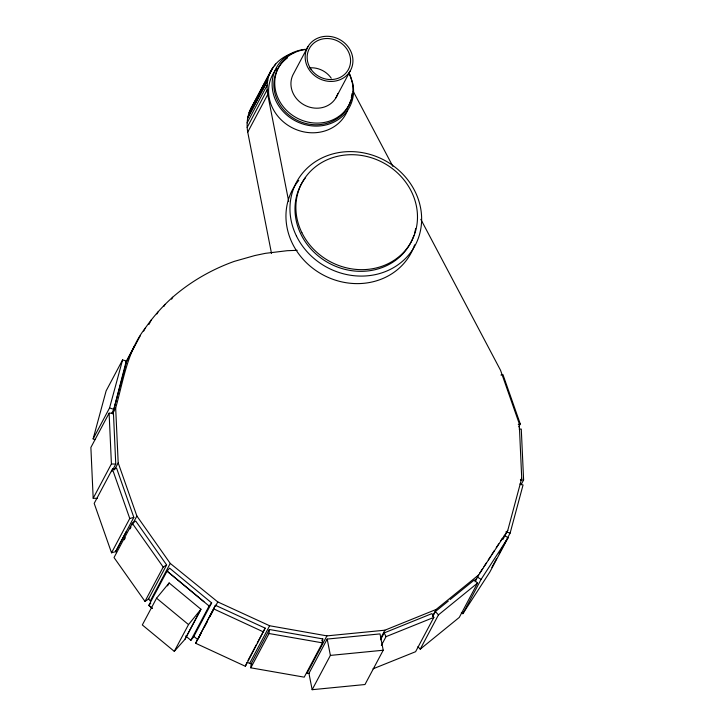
<?xml version="1.0" encoding="UTF-8"?>
<svg xmlns="http://www.w3.org/2000/svg" width="726" height="726" viewBox="0 0 726 726"><rect width="100%" height="100%" fill="white"/><g stroke="black" fill="none" stroke-linecap="round" stroke-linejoin="round"><path stroke-width="1.09" d="M250.806 667.82L251.151 663.8L269.382 629.496L322.789 638.916L322.453 642.864L304.221 677.158L250.806 667.82L269.047 633.526L269.382 629.496M271.506 253.428L247.729 132.132C246.423 124.464 247.103 116.387 250.425 109.299L270.444 71.656C275.154 62.463 283.821 55.593 293.803 53.007M288.685 201.32L267.74 94.489C266.442 86.821 267.114 78.744 270.444 71.656M126.27 361.031L113.81 409.355L111.795 413.148M112.512 413.911L115.679 407.967C123.375 380.615 127.277 351.202 145.236 328.161C153.122 316.817 162.379 306.436 172.661 297.224C190.711 281.534 211.774 269.419 234.271 261.378L254.871 255.534L265.398 253.338L287.233 250.697L297.188 250.325M503.027 539.3L507.773 530.379L521.731 478.252L519.253 423.657L500.559 370.305L420.835 219.343M499.179 553.702L510.115 533.129L523.047 484.977L519.916 483.997M93.119 438.876L106.132 390.869L122.585 359.915L126.751 361.176L113.81 409.355L109.572 407.921L93.119 438.876L95.233 439.593M109.572 407.921L122.585 359.915M520.633 479.813L520.642 480.322M245.37 666.277L265.171 628.135L215.45 605.293L195.63 643.263L245.37 666.277L246.931 662.43M195.63 643.263L215.45 605.293M252.575 105.86L272.586 68.217M249.018 112.757L273.076 67.445M274.528 65.984L275.581 64.006M247.666 117.748L267.676 80.105M247.611 118.247L267.622 80.604M247.13 122.866L267.141 85.223M247.158 127.44L267.168 89.797M247.729 132.132L267.74 94.489M126.224 361.403L134.655 345.549M125.743 363.073L140.227 335.829M143.648 331.129L145.236 328.161M148.866 324.549L151.498 319.594M156.889 313.995L157.95 312.017M163.967 306.354L165.02 304.375M111.722 471.691L115.761 464.105L113.447 413.239L109.109 413.167L90.877 447.461L93.182 498.245L97.52 498.399M171.608 299.203L172.661 297.224M307.96 46.609L293.731 73.38A24.385 22.043 28 0 0 305.945 105.814A24.385 22.043 28 0 0 337.835 93.463M93.182 498.245L111.414 463.95L109.109 413.167M115.606 551.651L133.838 517.357L116.596 468.188L112.421 469.096L94.189 503.39L111.532 552.795L115.652 551.642L126.279 531.577M114.508 469.831L118.193 462.898L115.679 407.967M335.902 97.865L350.132 71.103A24.385 22.043 28 0 0 328.234 36.3A24.385 22.043 28 0 0 308.777 69.161A24.385 22.043 28 0 0 350.132 71.103M111.532 552.795L129.763 518.5L133.838 517.357M148.403 599.231L166.635 564.937L135.744 521.077L132.259 523.246L114.027 557.541L144.973 601.364L148.458 599.195M124.237 539.79L125.289 537.812M130.027 528.9L131.079 526.913M132.141 524.934L136.878 516.023L118.193 462.898M144.973 601.364L163.205 567.07L166.635 564.937M136.878 516.023L170.247 563.412L150.237 601.046L148.313 598.315M156.562 598.188L142.323 624.95L174.285 651.349L184.903 639.397L200.948 609.25L169.131 582.951L156.562 598.188L188.515 624.587L174.285 651.349M167.579 585.864L169.131 582.951M184.903 639.397L200.948 609.25L188.515 624.587M185.684 636.003L190.874 640.314L209.115 606.019L211.656 602.916L169.612 568.168L167.044 571.108L148.803 605.402L152.233 608.252L148.803 605.402L150.736 603.197M193.425 637.21L211.656 602.916M198.28 638.581L201.447 632.636M204.079 627.681L207.237 621.746M209.868 616.791L213.027 610.847M215.667 605.892L217.773 601.927L170.247 563.412M247.974 660.469L256.314 644.797M257.349 642.837L265.171 628.135M247.584 662.466L249.617 663.392L269.627 625.758L326.927 635.876L384.898 630.195L436.126 609.459L478.733 574.874L507.773 530.379M321.745 640.877L322.789 638.916M326.927 635.876L306.907 673.519L309.14 673.301M327.19 639.071L308.949 673.365L312.153 689.7L364.978 684.527L383.219 650.233L380.016 633.907L327.19 639.071L330.394 655.406L312.153 689.7M380.687 638.118L384.898 630.195M380.542 639.769L384.19 632.909L431.961 613.588L433.839 617.399L415.599 651.703L372.992 668.846M381.341 645.459L386.032 636.648L433.839 617.399M518.718 426.888L520.279 423.948L502.955 374.625L500.94 375.061M432.442 616.392L436.126 609.459M433.295 615.466L435.382 611.555L448.369 601.01M417.922 646.675L420.236 649.162L438.468 614.868L477.517 583.114L474.341 579.929L450.102 599.603M520.678 480.231L521.731 478.252M521.005 484.859L523.609 479.959L521.277 429.084L519.154 429.057M475.231 580.755L476.238 578.858M475.049 581.807L478.733 574.874M477.517 583.114L459.286 617.409L420.236 649.162M461.319 612.726L462.861 613.706L481.093 579.402L508.1 537.703L504.252 535.389M491.883 567.423L496.575 558.603M508.1 537.703L489.868 571.997L462.861 613.706M250.425 109.299L253.056 105.088M478.479 575.074L477.254 576.961L481.093 579.402M479.704 573.186L482.772 568.458M483.997 566.57L486.456 562.795M488.299 559.955L490.749 556.18M491.974 554.292L494.433 550.508M496.275 547.676L498.726 543.892M500.568 541.061L502.41 538.229M190.874 640.314L193.479 637.147M209.115 606.019L167.044 571.108L199.623 598.142M518.264 424.429L520.279 423.948M330.394 655.406L383.219 650.233M111.414 463.95L115.761 464.105M520.406 479.732L523.609 479.959M269.047 633.526L322.453 642.864M249.617 663.392L251.822 663.782M505.977 531.795L510.115 533.129M217.773 601.927L269.627 625.758M213.871 608.969L263.611 631.983M193.352 636.003L197.753 639.57M199.586 598.188L203.924 601.709M435.382 611.555L438.468 614.868M132.259 523.246L163.205 567.07M349.279 73.489L352.863 83.69A41.563 37.58 28 0 1 320.357 125.897A41.563 37.58 28 0 1 272.822 91.521A41.563 37.58 28 0 1 305.337 49.314M353.244 91.376L392.848 166.354M384.19 632.909L386.032 636.648M112.421 469.096L129.763 518.5M115.743 550.471L116.487 552.604M347.7 110.053A41.563 37.58 28 0 1 289.837 126.469A41.563 37.58 28 0 1 277.06 68.308M309.439 67.872A22.17 20.038 28 0 1 331.256 78.217M350.812 99.961A39.903 36.073 28 0 1 292.297 117.467A39.903 36.073 28 0 1 287.496 57.862M351.919 93.708A39.903 36.073 28 0 1 351.311 97.901M349.079 72.999A39.903 36.073 28 0 1 327.608 121.696A39.903 36.073 28 0 1 276.189 93.1A39.903 36.073 28 0 1 306.626 49.386M413.92 235.26A62.073 56.12 28 0 1 329.395 263.375A62.073 56.12 28 0 1 305.601 177.552M415.653 228.654A62.073 56.12 28 0 1 414.591 233.091M414.628 244.871A67.219 60.766 28 0 1 322.026 274.355A67.219 60.766 28 0 1 298.767 180.42M310.91 69.124A22.17 20.038 28 0 0 348.426 69.469A22.17 20.038 28 0 0 327.263 38.505A22.17 20.038 28 0 0 310.91 69.124M296.426 235.995A67.219 60.766 28 0 0 410.145 253.156A67.219 60.766 28 0 0 360.813 152.396A67.219 60.766 28 0 0 296.426 235.995M301.853 232.629A62.073 56.12 28 0 0 406.878 248.474A62.073 56.12 28 0 0 361.321 155.428A62.073 56.12 28 0 0 301.853 232.629"/></g></svg>
